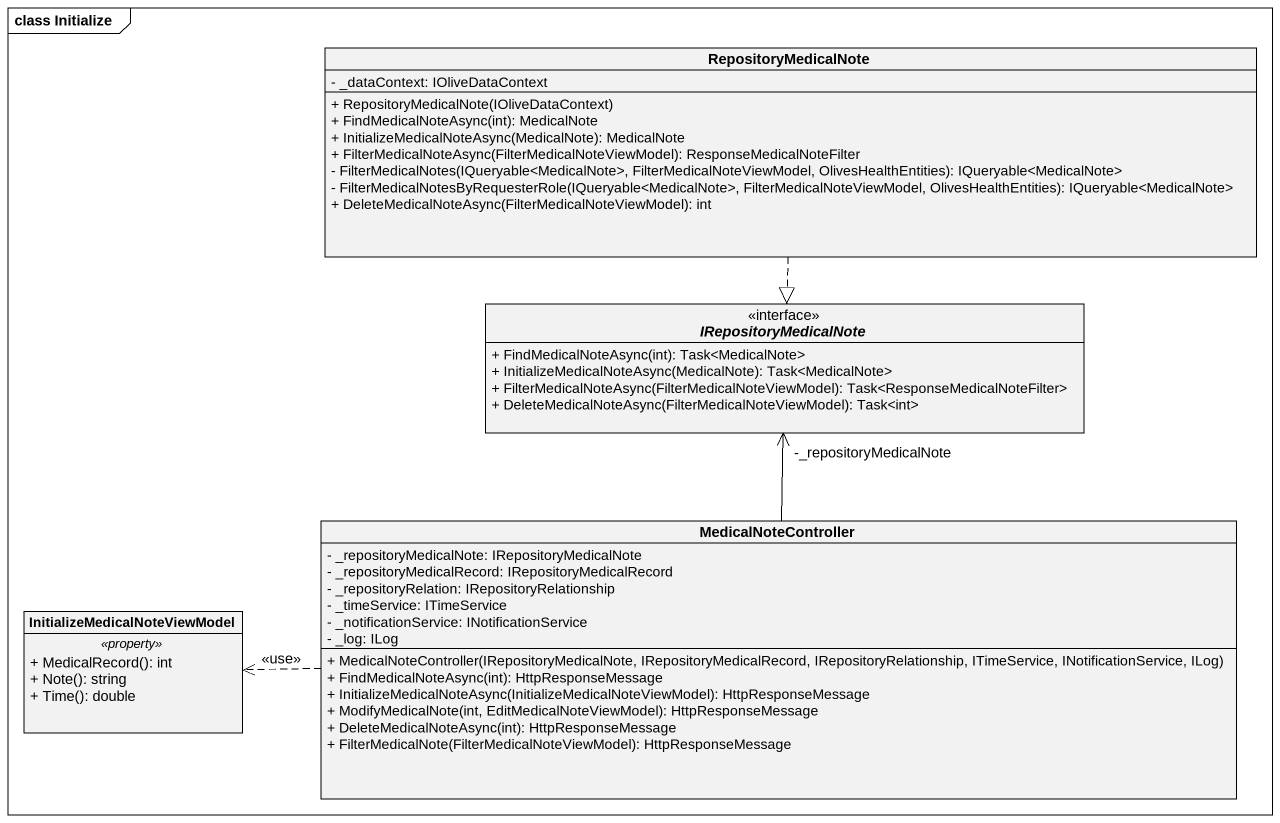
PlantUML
@startuml
mainframe class Initialize
hide circle
hide empty members
skinparam classAttributeIconSize 0
class RepositoryMedicalNote {
  - _dataContext: IOliveDataContext
  + RepositoryMedicalNote(IOliveDataContext)
  + FindMedicalNoteAsync(int): MedicalNote
  + InitializeMedicalNoteAsync(MedicalNote): MedicalNote
  + FilterMedicalNoteAsync(FilterMedicalNoteViewModel): ResponseMedicalNoteFilter
  - FilterMedicalNotes(IQueryable<MedicalNote>, FilterMedicalNoteViewModel, OlivesHealthEntities): IQueryable<MedicalNote>
  - FilterMedicalNotesByRequesterRole(IQueryable<MedicalNote>, FilterMedicalNoteViewModel, OlivesHealthEntities): IQueryable<MedicalNote>
  + DeleteMedicalNoteAsync(FilterMedicalNoteViewModel): int
}
interface IRepositoryMedicalNote {
  + FindMedicalNoteAsync(int): Task<MedicalNote>
  + InitializeMedicalNoteAsync(MedicalNote): Task<MedicalNote>
  + FilterMedicalNoteAsync(FilterMedicalNoteViewModel): Task<ResponseMedicalNoteFilter>
  + DeleteMedicalNoteAsync(FilterMedicalNoteViewModel): Task<int>
}
class MedicalNoteController {
  - _repositoryMedicalNote: IRepositoryMedicalNote
  - _repositoryMedicalRecord: IRepositoryMedicalRecord
  - _repositoryRelation: IRepositoryRelationship
  - _timeService: ITimeService
  - _notificationService: INotificationService
  - _log: ILog
  + MedicalNoteController(IRepositoryMedicalNote, IRepositoryMedicalRecord, IRepositoryRelationship, ITimeService, INotificationService, ILog)
  + FindMedicalNoteAsync(int): HttpResponseMessage
  + InitializeMedicalNoteAsync(InitializeMedicalNoteViewModel): HttpResponseMessage
  + ModifyMedicalNote(int, EditMedicalNoteViewModel): HttpResponseMessage
  + DeleteMedicalNoteAsync(int): HttpResponseMessage
  + FilterMedicalNote(FilterMedicalNoteViewModel): HttpResponseMessage
}
class "InitializeMedicalNoteViewModel" as InitializeMedicalNoteViewMod {
  .. <<property>> ..
  + MedicalRecord(): int
  + Note(): string
  + Time(): double
}
RepositoryMedicalNote ..|> IRepositoryMedicalNote
MedicalNoteController -up-> "-_repositoryMedicalNote" IRepositoryMedicalNote
MedicalNoteController .left.> InitializeMedicalNoteViewMod : <<use>>
@enduml
